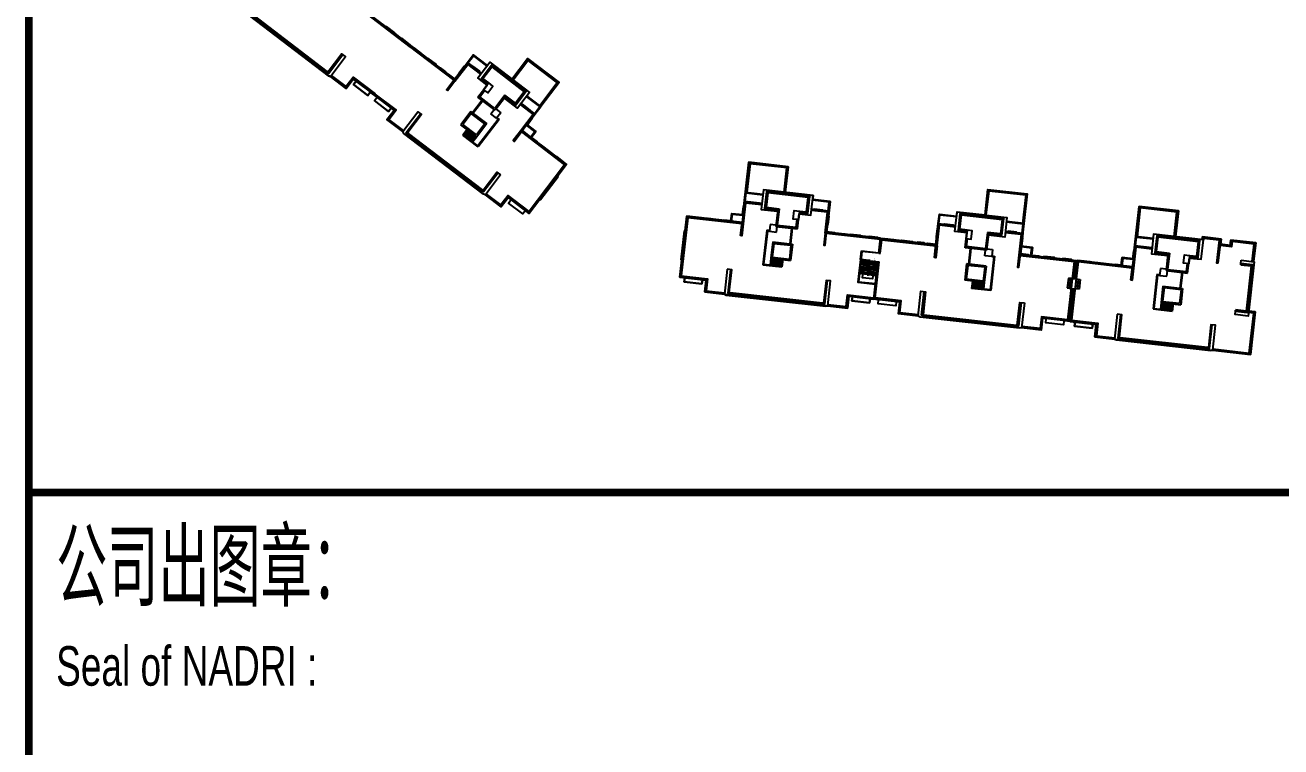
# Model space of a CAD drawing. Extents: x -59851 to 653804, y -249523 to 437614.
# Drawn here: x 21426 to 27143, y 212719 to 216004 of the extents above; entities that cross this region are included whole.
import ezdxf
from ezdxf.enums import TextEntityAlignment as Align

# ---------------------------------------------------------------- set-up
doc = ezdxf.new("R2010")
doc.units = 0
doc.header["$LTSCALE"] = 1000
doc.header["$MEASUREMENT"] = 0
for name, color, linetype in [('2015G34小桃园地块总图20160503$0$16.04.01 1#2#更新屋顶平面_t3$0$ROOF', 4, 'Continuous'), ('LABEL_FIXBOX_PM', 7, 'Continuous'), ('LABEL_FIXTXT_PM', 3, 'Continuous'), ('LABEL_TXT_PM', 1, 'Continuous')]:
    doc.layers.add(name, color=color, linetype=linetype)
doc.styles.add('2015G34小桃园地块总图20160503$0$16.04.01 1#2#更新屋顶平面_t3$0$HB-NORM-35M', font='', dxfattribs={"width": 0.8})
doc.styles.add('LABEL_FIXTXT_PM', font='pm_njadri_r.shx', dxfattribs={"width": 0.7, "bigfont": 'pm_njadri_hztxt.shx'})
doc.styles.add('LABEL_TXT_PM', font='pm_njadri_romans1.shx', dxfattribs={"width": 0.7, "bigfont": 'pm_njadri_hztxt.shx'})
doc.styles.get('2015G34小桃园地块总图20160503$0$16.04.01 1#2#更新屋顶平面_t3$0$HB-NORM-35M').set_extended_font_data('SimSun')

# ---------------------------------------------------------------- blocks, each defined once
blk = doc.blocks.new('PMSheet_A1_20150113_5-3892016032414355901')
at = {"layer": 'LABEL_FIXBOX_PM', "const_width": 0.35}
for points in [[(751, 10), (751, 584)], [(751, 377), (831, 377)]]:
    blk.add_lwpolyline(points, dxfattribs=at)
at = {"layer": 'LABEL_FIXTXT_PM', "style": 'LABEL_FIXTXT_PM', "width": 0.7}
for s, height, p in [('公司出图章：', 3.5, (752.239, 371.802)), ('Seal of NADRI :', 1.8, (752.239, 368.206))]:
    blk.add_text(s, height=height, dxfattribs=at).set_placement(p)
at = {"layer": 'LABEL_TXT_PM', "style": 'LABEL_TXT_PM'}
for tag, height, width, p in [('修改图应说明理由', 4.5, 0.7, (788.353, 468.8)), ('出图章签名', 4.5, 0.7, (759.458, 338.088)), ('建设单位_U01', 4.5, 0.7, (800.9, 212.141)), ('建设单位', 4.5, 0.7, (800.9, 210.197)), ('建设单位_D01', 4.5, 0.7, (800.9, 207.403)), ('项目名称_U01', 4.5, 0.7, (800.9, 200.423)), ('项目名称', 4.5, 0.7, (800.9, 198.194)), ('项目名称_D01', 4.5, 0.7, (800.9, 195.297)), ('设计编号', 4.5, 0.6, (780.758, 187.897)), ('分项号', 4.5, 0.6, (820.258, 187.997)), ('项目经理签名', 4.5, 0.7, (810.177, 172.265)), ('项目经理', 4.5, 0.7, (780.258, 171.997)), ('审定', 4.5, 0.7, (780.258, 163.897)), ('审定签名', 4.5, 0.7, (810.177, 164.165)), ('审核签名', 4.5, 0.7, (810.177, 156.265)), ('审核', 4.5, 0.7, (780.258, 155.997)), ('项目负责签名', 4.5, 0.7, (810.177, 148.265)), ('项目负责', 4.5, 0.7, (780.258, 147.997)), ('专业负责签名', 4.5, 0.7, (810.177, 140.265)), ('专业负责', 4.5, 0.7, (780.258, 139.997)), ('校对', 4.5, 0.7, (780.258, 131.897)), ('校对签名', 4.5, 0.7, (810.177, 132.165)), ('设计签名', 4.5, 0.7, (810.177, 124.265)), ('设计', 4.5, 0.7, (780.258, 123.997)), ('绘制', 4.5, 0.7, (780.258, 115.897)), ('绘制签名', 4.5, 0.7, (810.177, 116.165)), ('方案_01', 4.5, 0.7, (780.258, 95.897)), ('方案_01签名', 4.5, 0.7, (810.177, 96.165)), ('方案_02', 4.5, 0.7, (780.258, 87.897)), ('方案_02签名', 4.5, 0.7, (810.177, 88.165)), ('方案_03', 4.5, 0.7, (780.286, 79.897)), ('方案_03签名', 4.5, 0.7, (810.205, 80.165)), ('方案_04', 4.5, 0.7, (780.258, 71.897)), ('方案_04签名', 4.5, 0.7, (810.177, 72.165)), ('图名_U02', 4.5, 0.7, (790.5, 60.2)), ('图名_U01', 4.5, 0.7, (790.5, 54.2)), ('图名', 4.5, 0.7, (790.5, 47.955)), ('图名_D01', 4.5, 0.7, (790.5, 42.4)), ('图名_D02', 4.5, 0.7, (790.5, 37)), ('图号', 3.5, 0.7, (760.967, 20.953)), ('图档号', 3.5, 0.7, (781.1, 20.953)), ('日期', 3.5, 0.7, (801.067, 20.953)), ('版本号', 3.5, 0.7, (820.267, 20.953))]:
    blk.add_attdef(tag, text='', height=height, dxfattribs=dict(at, width=width)).set_placement(p, align=Align.CENTER)
blk = doc.blocks.new('2015G34小桃园地块总图20160503$0$16.04.01 1#2#更新屋顶平面_t3$0$A$C4C7E31FB')
at = {"layer": '2015G34小桃园地块总图20160503$0$16.04.01 1#2#更新屋顶平面_t3$0$ROOF'}
blk.add_lwpolyline([(-15653, -4402), (-15653, -5052), (-12953, -5052), (-12953, -4402)], dxfattribs=at)

msp = doc.modelspace()

# ---------------------------------------------------------------- linework, layer by layer
at = {"extrusion": (0.00536, 0.007022, 0.999961)}
for p, q in [((23488, 215676.5, -0.7), (23529.9, 215731.4, -1.4)), ((23507.1, 215661.9, -0.7), (23463.4, 215604.7, -0.1)), ((23509.5, 215660.1, -0.7), (23465.8, 215602.9, -0.1)), ((23566.7, 215616.4, -0.7), (23488, 215676.5, -0.7)), ((23612.2, 215676.1, -1.4), (23566.7, 215616.4, -0.7)), ((23456.3, 215610.2, -0.1), (23410.8, 215550.6, 0.6)), ((23457.4, 215601.8, -0.1), (23419.2, 215551.7, 0.5)), ((23527.8, 215555.6, -0.1), (23456.3, 215610.2, -0.1)), ((23519.4, 215554.4, -0.1), (23457.4, 215601.8, -0.1)), ((23546.5, 215599.8, -0.5), (23561.9, 215620.1, -0.7)), ((23572.6, 215579.9, -0.5), (23546.5, 215599.8, -0.5)), ((23570.4, 215621.2, -0.8), (23591.7, 215604.9, -0.8)), ((23591.7, 215604.9, -0.8), (23572.6, 215579.9, -0.5)), ((23482.3, 215496, 0.6), (23410.8, 215550.6, 0.6)), ((23481.2, 215504.4, 0.5), (23419.2, 215551.7, 0.5)), ((23519.4, 215554.4, -0.1), (23481.2, 215504.4, 0.5)), ((23527.8, 215555.6, -0.1), (23482.3, 215496, 0.6)), ((23579.9, 215574.3, -0.5), (23488, 215453.9, 0.8)), ((23584.1, 215574.9, -0.5), (23488.5, 215449.7, 0.8)), ((23572.7, 215579.8, -0.5), (23579.9, 215574.3, -0.5)), ((23574.5, 215582.2, -0.5), (23584.1, 215574.9, -0.5)), ((23438.9, 215529.1, 0.6), (23418.9, 215502.8, 0.8)), ((23488.5, 215449.7, 0.8), (23418.9, 215502.8, 0.8)), ((23488, 215453.9, 0.8), (23420.7, 215505.2, 0.8)), ((23445.1, 215524.3, 0.6), (23426.9, 215500.5, 0.8)), ((23451.3, 215519.6, 0.6), (23433.1, 215495.8, 0.8)), ((23457.5, 215514.9, 0.6), (23439.3, 215491, 0.8)), ((23463.7, 215510.1, 0.6), (23445.5, 215486.3, 0.8)), ((23469.9, 215505.4, 0.6), (23451.7, 215481.6, 0.8)), ((23476.1, 215500.7, 0.6), (23457.9, 215476.8, 0.8)), ((23482.3, 215496, 0.6), (23464.1, 215472.1, 0.8))]:
    msp.add_line(p, q, dxfattribs=at)
at = {"extrusion": (0.000361065, 0.001473, 0.999999)}
for p, q in [((24642.9, 215111, 0), (24646.6, 215143.8, -0.1)), ((24852.6, 215162.7, -0.2), (24844.1, 215088.2, -0.1)), ((24942.5, 215077.1, -0.1), (24950.2, 215145.6, -0.2)), ((24818.1, 215097.2, -0.1), (24814.6, 215065.9, 0)), ((24844.8, 215094.2, -0.1), (24818.1, 215097.2, -0.1)), ((24844.1, 215088.2, -0.1), (24942.5, 215077.1, -0.1)), ((24847.2, 215062.2, 0), (24850.1, 215087.5, -0.1)), ((24915.6, 215080.1, -0.1), (24907.5, 215008.6, 0)), ((24918.6, 215079.8, -0.1), (24910.5, 215008.2, 0)), ((24802.8, 215070.3, 0), (24785.1, 214913.8, 0.2)), ((24805.5, 215066.9, 0), (24788.4, 214916.4, 0.2)), ((24814.7, 215068.9, 0), (24802.8, 215070.3, 0)), ((24814.4, 215065.9, 0), (24805.5, 215066.9, 0)), ((24814.6, 215065.9, 0), (24847.2, 215062.2, 0)), ((25705.6, 214990.5, -0.2), (25713.4, 215059.1, -0.3)), ((25812.4, 215053.9, -0.4), (25804, 214979.4, -0.3)), ((24830, 215017.4, 0), (24821.6, 214942.8, 0.2)), ((24835.3, 215010.7, 0.1), (24828.2, 214948.1, 0.1)), ((24830, 215017.4, 0), (24919.5, 215007.2, 0)), ((24835.3, 215010.7, 0.1), (24912.8, 215001.9, 0)), ((24912.8, 215001.9, 0), (24905.7, 214939.3, 0.1)), ((24919.5, 215007.2, 0), (24911, 214932.7, 0.1)), ((25229.8, 214937.6, 0), (25234.2, 214976.4, 0)), ((25234.2, 214976.4, 0), (25313.5, 214967.4, -0.1)), ((25313.3, 214965.6, -0.1), (25319.2, 214964.9, -0.1)), ((25804, 214979.4, -0.3), (25705.6, 214990.5, -0.2)), ((25729.4, 214987.8, -0.2), (25721.3, 214916.3, -0.1)), ((25732.4, 214987.5, -0.2), (25724.3, 214916, -0.1)), ((25795.1, 214954.7, -0.2), (25798, 214980.1, -0.3)), ((25804.6, 214985.4, -0.3), (25831.3, 214982.3, -0.3)), ((25831.3, 214982.3, -0.3), (25827.8, 214951, -0.2)), ((24785.1, 214913.8, 0.2), (24872.1, 214903.9, 0.2)), ((24788.4, 214916.4, 0.2), (24872.5, 214906.9, 0.2)), ((24821.6, 214942.8, 0.2), (24818.2, 214913, 0.2)), ((24821.6, 214942.8, 0.2), (24911, 214932.7, 0.1)), ((24829.3, 214942, 0.2), (24826, 214912.1, 0.2)), ((24828.2, 214948.1, 0.1), (24905.7, 214939.3, 0.1)), ((24837.1, 214941.1, 0.2), (24833.7, 214911.3, 0.2)), ((24844.8, 214940.2, 0.2), (24841.5, 214910.4, 0.2)), ((24852.6, 214939.3, 0.2), (24849.2, 214909.5, 0.2)), ((24860.3, 214938.4, 0.1), (24857, 214908.6, 0.2)), ((24868.1, 214937.6, 0.1), (24864.7, 214907.8, 0.2)), ((24875.8, 214936.7, 0.1), (24872.1, 214903.9, 0.2)), ((25264.2, 214908.3, 0), (25228.8, 214912.4, 0.1)), ((25265.1, 214916.1, 0), (25229.6, 214920.1, 0)), ((25266, 214923.8, 0), (25230.5, 214927.9, 0)), ((25266.9, 214931.6, 0), (25231.4, 214935.6, 0)), ((25267.1, 214933.4, 0), (25231.6, 214937.4, 0)), ((25264.2, 214907.7, 0), (25259.6, 214867.8, 0.1)), ((25266, 214908.2, 0), (25261.6, 214869.4, 0.1)), ((25266.9, 214931.6, 0), (25264.2, 214907.7, 0)), ((25264.6, 214869.1, 0.1), (25271.6, 214931.1, 0)), ((25268.7, 214931.4, 0), (25266, 214908.2, 0)), ((25266.2, 214867.1, 0.1), (25273.6, 214932.6, 0)), ((25266.9, 214931.6, 0), (25271.6, 214931.1, 0)), ((25273.6, 214932.6, 0), (25267.1, 214933.4, 0)), ((25270.8, 214907.6, 0), (25306.3, 214903.6, 0)), ((25271.7, 214915.4, 0), (25307.1, 214911.3, 0)), ((25272.5, 214923.1, 0), (25308, 214919.1, 0)), ((25273.4, 214930.9, 0), (25308.9, 214926.8, 0)), ((25308.9, 214926.8, 0), (25314.8, 214926.2, 0)), ((25712.4, 214917.3, -0.1), (25703.9, 214842.8, 0)), ((25717.7, 214910.7, -0.1), (25710.6, 214848.1, 0)), ((25801.8, 214907.2, -0.1), (25712.4, 214917.3, -0.1)), ((25795.2, 214901.9, -0.1), (25717.7, 214910.7, -0.1)), ((25801.8, 214907.2, -0.1), (25793.4, 214832.7, 0)), ((25827.8, 214951, -0.2), (25795.1, 214954.7, -0.2)), ((25836.9, 214950, -0.2), (25819.8, 214799.5, 0)), ((25840.2, 214952.6, -0.2), (25822.4, 214796.1, 0)), ((25827.9, 214951, -0.2), (25836.9, 214950, -0.2)), ((25828.2, 214954, -0.2), (25840.2, 214952.6, -0.2)), ((26629.2, 214961.3, -0.5), (26620.7, 214886.8, -0.4)), ((26719.1, 214875.6, -0.4), (26726.9, 214944.2, -0.5)), ((26960.4, 214913.2, -0.6), (26961.1, 214919.2, -0.6)), ((25259.8, 214869.6, 0.1), (25224.4, 214873.6, 0.1)), ((25260.7, 214877.3, 0.1), (25225.2, 214881.4, 0.1)), ((25261.6, 214885.1, 0.1), (25226.1, 214889.1, 0.1)), ((25262.5, 214892.8, 0.1), (25227, 214896.9, 0.1)), ((25263.3, 214900.6, 0.1), (25227.9, 214904.6, 0.1)), ((25259.6, 214867.8, 0.1), (25266.2, 214867.1, 0.1)), ((25264.6, 214869.1, 0.1), (25261.6, 214869.4, 0.1)), ((25266.4, 214868.9, 0.1), (25301.9, 214864.8, 0.1)), ((25267.3, 214876.6, 0.1), (25302.7, 214872.6, 0.1)), ((25268.1, 214884.4, 0.1), (25303.6, 214880.3, 0.1)), ((25269, 214892.1, 0.1), (25304.5, 214888.1, 0.1)), ((25269.9, 214899.9, 0.1), (25305.4, 214895.8, 0.1)), ((25788.1, 214839.3, 0), (25710.6, 214848.1, 0)), ((25795.2, 214901.9, -0.1), (25788.1, 214839.3, 0)), ((26176, 214852.7, -0.2), (26171, 214808, -0.1)), ((26193.9, 214850.6, -0.2), (26176, 214852.7, -0.2)), ((26185, 214851.7, -0.2), (26179.9, 214806.9, -0.1)), ((26193.9, 214850.6, -0.2), (26188.9, 214805.9, -0.1)), ((26193.9, 214850.6, -0.2), (26211.8, 214848.6, -0.2)), ((26211.8, 214848.6, -0.2), (26206.7, 214803.9, -0.1)), ((26211.8, 214848.6, -0.2), (26229.7, 214846.6, -0.2)), ((26579.4, 214868.8, -0.4), (26561.7, 214712.3, -0.1)), ((26582.1, 214865.5, -0.4), (26565, 214715, -0.1)), ((26591.4, 214867.5, -0.4), (26579.4, 214868.8, -0.4)), ((26591, 214864.5, -0.4), (26582.1, 214865.5, -0.4)), ((26594.7, 214895.8, -0.4), (26591.2, 214864.5, -0.4)), ((26591.2, 214864.5, -0.4), (26623.8, 214860.8, -0.4)), ((26621.4, 214892.7, -0.4), (26594.7, 214895.8, -0.4)), ((26620.7, 214886.8, -0.4), (26719.1, 214875.6, -0.4)), ((26623.8, 214860.8, -0.4), (26626.7, 214886.1, -0.4)), ((26692.3, 214878.7, -0.4), (26684.2, 214807.1, -0.3)), ((26695.2, 214878.3, -0.4), (26687.1, 214806.8, -0.3)), ((25793.4, 214832.7, 0), (25703.9, 214842.8, 0)), ((25739.1, 214838.8, 0), (25735.4, 214806, 0)), ((25822.4, 214796.1, 0), (25735.4, 214806, 0)), ((25819.8, 214799.5, 0), (25735.7, 214809, 0)), ((25746.9, 214837.9, 0), (25743.5, 214808.1, 0)), ((25754.6, 214837, 0), (25751.2, 214807.2, 0)), ((25762.4, 214836.2, 0), (25759, 214806.4, 0)), ((25770.1, 214835.3, 0), (25766.7, 214805.5, 0)), ((25777.9, 214834.4, 0), (25774.5, 214804.6, 0)), ((25785.6, 214833.5, 0), (25782.2, 214803.7, 0)), ((25793.4, 214832.7, 0), (25790, 214802.8, 0)), ((26171, 214808, -0.1), (26188.9, 214805.9, -0.1)), ((26188.9, 214805.9, -0.1), (26206.7, 214803.9, -0.1)), ((26224.6, 214801.9, -0.1), (26206.7, 214803.9, -0.1)), ((26220.8, 214847.6, -0.2), (26215.7, 214802.9, -0.1)), ((26229.7, 214846.6, -0.2), (26224.6, 214801.9, -0.1)), ((26606.6, 214815.9, -0.3), (26598.2, 214741.4, -0.2)), ((26611.9, 214809.3, -0.3), (26604.8, 214746.7, -0.2)), ((26606.6, 214815.9, -0.3), (26696.1, 214805.8, -0.3)), ((26611.9, 214809.3, -0.3), (26689.4, 214800.5, -0.3)), ((26689.4, 214800.5, -0.3), (26682.3, 214737.9, -0.2)), ((26696.1, 214805.8, -0.3), (26687.6, 214731.3, -0.2)), ((26598.2, 214741.4, -0.2), (26594.8, 214711.6, -0.1)), ((26598.2, 214741.4, -0.2), (26687.6, 214731.3, -0.2)), ((26605.9, 214740.5, -0.2), (26602.6, 214710.7, -0.1)), ((26604.8, 214746.7, -0.2), (26682.3, 214737.9, -0.2)), ((26613.7, 214739.6, -0.2), (26610.3, 214709.8, -0.1)), ((26621.5, 214738.8, -0.2), (26618.1, 214708.9, -0.1)), ((26629.2, 214737.9, -0.2), (26625.8, 214708.1, -0.1)), ((26637, 214737, -0.2), (26633.6, 214707.2, -0.2)), ((26644.7, 214736.1, -0.2), (26641.3, 214706.3, -0.2)), ((26652.5, 214735.2, -0.2), (26648.7, 214702.5, -0.1)), ((26561.7, 214712.3, -0.1), (26648.7, 214702.5, -0.1)), ((26565, 214715, -0.1), (26649.1, 214705.4, -0.2)), ((26936.4, 214701.6, -0.3), (26937.1, 214707.5, -0.3))]:
    msp.add_line(p, q, dxfattribs=at)
at = {"color": 0}
msp.add_line((29443.9, 213877.3, 0), (21443.9, 213877.3, 0), dxfattribs=at)
at = {"extrusion": (0.00536, 0.007022, 0.999961), "elevation": 1639.7}
for points in [[(23184.8, 215901.5), (22983.3, 216055.3), (23041.6, 216131.6), (22978.4, 216179.8)], [(22520.2, 216133.3), (22454.6, 216047.4), (22460, 216039.6), (22798.6, 215781.1), (22807.6, 215778), (22873.1, 215863.9)], [(23181.2, 215896.7), (22979.7, 216050.5)], [(23107.2, 215960.7), (23108.1, 215961.9), (23070, 215991), (23069.1, 215989.8)], [(23169.3, 215913.3), (23170.2, 215914.5), (23139.2, 215938.2), (23138.3, 215937)], [(23176.4, 215900.3), (23377.9, 215746.5)], [(23180.1, 215905.1), (23381.6, 215751.3), (23439.8, 215827.6), (23503, 215779.4)], [(23195.6, 215893.3), (23196.5, 215894.5), (23227.5, 215870.8), (23226.6, 215869.6)], [(23257.7, 215845.9), (23258.6, 215847.1), (23296.7, 215817.9), (23295.8, 215816.7)], [(23382.7, 215742.9), (23382.7, 215742.9), (23440.9, 215819.2), (23499.4, 215774.6)], [(23439.8, 215827.6), (23466.2, 215862.2), (23529.4, 215814)], [(23441, 215826.7), (23466.5, 215860.1), (23528.5, 215812.8)], [(23442.2, 215825.8), (23466.8, 215858), (23527.6, 215811.6)], [(23529.6, 215725.2), (23486.6, 215757.9), (23541.2, 215829.5), (23722.5, 215691.1), (23667.9, 215619.6), (23608.2, 215665.1)], [(23533.2, 215729.9), (23502.2, 215753.6), (23549.5, 215815.6), (23706.9, 215695.5), (23659.6, 215633.5), (23611.9, 215669.9)], [(23642.6, 215752.1), (23713.6, 215845.1), (23856.7, 215735.9), (23773.8, 215627.4)], [(23647.4, 215748.5), (23714.7, 215836.7), (23848.2, 215734.8), (23769.1, 215631)], [(22815.9, 215764.2), (22887.4, 215709.6), (22920.2, 215752.5), (23015.6, 215679.7)], [(22819.5, 215768.9), (22886.3, 215718), (22919, 215760.9), (23019.2, 215684.5)], [(23338.6, 215784.1), (23339.6, 215785.3), (23315.7, 215803.5), (23314.8, 215802.3)], [(23351.8, 215774.1), (23352.7, 215775.2), (23382.5, 215752.5), (23381.6, 215751.3)], [(23402.5, 215778.7), (23401.3, 215779.6), (23425, 215810.6), (23426.2, 215809.7)], [(23462.5, 215810.3), (23463.4, 215811.5), (23494.4, 215787.9), (23493.5, 215786.7)], [(23536.8, 215734.7), (23510.6, 215754.7), (23550.6, 215807.2), (23698.5, 215694.3), (23658.5, 215641.9), (23610.8, 215678.3)], [(22933.3, 215742.5), (22921.4, 215727), (22985.8, 215677.8), (22997.7, 215693.3)], [(23382.7, 215742.9), (23349.9, 215700), (23345.2, 215703.6), (23381.6, 215751.3)], [(23565.3, 215618.7), (23496.1, 215671.4), (23517.9, 215700.1)], [(23145, 215513), (23073.4, 215567.6), (23106.2, 215610.5), (23010.8, 215683.3)], [(23148.6, 215517.8), (23081.8, 215568.7), (23114.6, 215611.7), (23014.4, 215688.1)], [(23093.1, 215620.5), (23081.2, 215605), (23016.8, 215654.2), (23028.7, 215669.7)], [(23610.8, 215678.3), (23565.3, 215618.7)], [(23745.1, 215594.6), (23769.6, 215626.8), (23708.8, 215673.2)], [(23746.3, 215593.7), (23771.7, 215627.1), (23709.7, 215674.4)], [(23747.4, 215592.8), (23773.8, 215627.4), (23710.6, 215675.6)], [(23579, 215325.1), (23513.5, 215239.3), (23504.5, 215242.3), (23165.8, 215500.8), (23160.5, 215508.7), (23226, 215594.5)], [(23684.2, 215641), (23747.4, 215592.8), (23689.2, 215516.5), (23890.7, 215362.7), (23721.4, 215140.9), (23626, 215213.7), (23593.3, 215170.8), (23521.7, 215225.4)], [(23680.6, 215636.3), (23739, 215591.7), (23680.8, 215515.4)], [(23724.8, 215610.1), (23725.7, 215611.3), (23694.7, 215635), (23693.8, 215633.8)], [(23727.4, 215487.4), (23747.4, 215513.6), (23709.2, 215542.7)], [(23710.2, 215543.9), (23711.4, 215543), (23735, 215574), (23733.8, 215574.9)], [(23729.7, 215485.6), (23751.6, 215514.2), (23711, 215545.1)], [(23685.6, 215511.7), (23882.3, 215361.6), (23720.3, 215149.3), (23624.9, 215222.1), (23592.1, 215179.2), (23525.4, 215230.2)], [(23680.8, 215515.4), (23648, 215472.4), (23652.8, 215468.8), (23689.2, 215516.5)], [(23719, 215493.8), (23719.9, 215495), (23690.1, 215517.7), (23689.2, 215516.5)], [(23732.1, 215483.7), (23733, 215484.9), (23756.9, 215466.7), (23756, 215465.5)], [(23813.2, 215421.9), (23814.1, 215423), (23776, 215452.2), (23775, 215451)], [(23875.2, 215374.5), (23876.1, 215375.7), (23845.1, 215399.4), (23844.2, 215398.2)], [(23849.8, 215309), (23852.1, 215307.2), (23772.1, 215202.3), (23769.7, 215204.1)], [(23703.5, 215154.6), (23691.7, 215139.1), (23627.3, 215188.2), (23639.2, 215203.7)]]:
    msp.add_lwpolyline(points, dxfattribs=at)
for points in [[(22508.2, 216142.4), (22439.1, 216051.8), (22444.4, 216043.9), (22806.9, 215767.3), (22815.9, 215764.2), (22885, 215854.8), (22868.3, 215867.5), (22805.4, 215785.1), (22801.5, 215786.5), (22464.4, 216043.8), (22462, 216047.2), (22524.9, 216129.6)], [(23513.2, 215703.7), (23532.2, 215689.1), (23555.9, 215720.1), (23536.8, 215734.7)], [(23590.9, 215316), (23521.7, 215225.4), (23512.8, 215228.5), (23150.3, 215505.1), (23145, 215513), (23214.1, 215603.6), (23230.8, 215590.9), (23167.9, 215508.5), (23170.3, 215505), (23507.3, 215247.7), (23511.3, 215246.3), (23574.2, 215328.8)]]:
    msp.add_lwpolyline(points, close=True, dxfattribs=at)
at = {"elevation": -3.2}
for points in [[(23721.8, 215147.1), (23703.9, 215160.7), (23692.1, 215145.2), (23627.7, 215194.4), (23639.5, 215209.9), (23626.4, 215219.9), (23593.7, 215177), (23522.1, 215231.6), (23513.1, 215234.7), (23150.7, 215511.3), (23145.3, 215519.2), (23073.8, 215573.8), (23106.5, 215616.7), (23093.4, 215626.7), (23081.6, 215611.2), (23017.2, 215660.3), (23029, 215675.8), (22998, 215699.5), (22986.3, 215684.2), (22921.8, 215733.1), (22933.6, 215748.6), (22920.5, 215758.7), (22887.8, 215715.7), (22816.2, 215770.3), (22807.2, 215773.4), (22449.5, 216046.4)], [(23050.4, 216010.5), (23069.4, 215996), (23070.3, 215997.2), (23108.5, 215968.1), (23107.6, 215966.9), (23138.7, 215943.1), (23139.6, 215944.3), (23170.6, 215920.7), (23169.7, 215919.5), (23195.9, 215899.4), (23196.8, 215900.6), (23227.9, 215877), (23226.9, 215875.8), (23258, 215852), (23258.9, 215853.2), (23297.1, 215824.1), (23296.2, 215822.9), (23315.2, 215808.4), (23316.1, 215809.6), (23339.9, 215791.4), (23339, 215790.2), (23352.1, 215780.2), (23353, 215781.4), (23382.8, 215758.7), (23402.9, 215784.9), (23401.7, 215785.8), (23425.3, 215816.8), (23426.5, 215815.9), (23466.6, 215868.4), (23529.8, 215820.1), (23541.6, 215835.6), (23642.9, 215758.3), (23713.9, 215851.3), (23857, 215742.1), (23734.2, 215581.1), (23734.2, 215581.1), (23735.4, 215580.2), (23712.6, 215550.4), (23751.9, 215520.4), (23730.1, 215491.7), (23732.5, 215489.9), (23733.4, 215491.1), (23757.2, 215472.9), (23756.3, 215471.7), (23775.4, 215457.2), (23776.3, 215458.3), (23814.5, 215429.2), (23813.6, 215428), (23844.6, 215404.4), (23845.5, 215405.6), (23876.4, 215382), (23875.4, 215380.8), (23891, 215368.9), (23850.1, 215315.2), (23852.5, 215313.4), (23772.4, 215208.5), (23770, 215210.3), (23721.8, 215147.1)]]:
    msp.add_lwpolyline(points, dxfattribs=at)
at = {"elevation": 0.4}
msp.add_lwpolyline([(24407.3, 214857), (24416.2, 214936), (24413.2, 214936.3), (24428.1, 215067.5), (24431.1, 215067.1), (24438.7, 215134.2), (24458.1, 215132), (24458.2, 215133.5), (24497, 215129.1), (24496.8, 215127.6), (24535.6, 215123.2), (24535.8, 215124.7), (24583.4, 215119.3), (24583.3, 215117.8), (24607.1, 215115.1), (24607.3, 215116.6), (24637.1, 215113.2), (24636.9, 215111.7), (24639.9, 215111.4), (24644, 215147.1), (24693.1, 215141.6), (24697.3, 215178.8), (24698.8, 215178.7), (24721.6, 215379.9), (24900.5, 215359.6), (24887.4, 215243.3), (25014, 215229), (25011.8, 215209.6), (25090.8, 215200.6), (25083.4, 215135.1), (25084.9, 215134.9), (25080.5, 215096.1), (25079, 215096.3), (25075.3, 215063.5), (25112.5, 215059.3), (25112.4, 215057.8), (25128.8, 215055.9), (25129, 215057.4), (25158.8, 215054.1), (25158.6, 215052.6), (25182.3, 215049.9), (25182.5, 215051.4), (25230.2, 215046), (25230, 215044.5), (25268.9, 215040.1), (25269, 215041.6), (25307.8, 215037.2), (25307.6, 215035.7), (25340.5, 215031.9), (25340.6, 215033.4), (25379.4, 215029), (25379.2, 215027.6), (25418.1, 215023.1), (25418.2, 215024.6), (25465.9, 215019.2), (25465.8, 215017.7), (25489.5, 215015), (25489.6, 215016.5), (25519.4, 215013.2), (25519.3, 215011.7), (25535.7, 215009.8), (25535.9, 215011.3), (25573.1, 215007.1), (25576.8, 215039.9), (25575.3, 215040), (25579.7, 215078.8), (25581.2, 215078.6), (25588.7, 215144.2), (25667.6, 215135.2), (25669.8, 215154.6), (25796.5, 215140.3), (25809.7, 215256.5), (25988.6, 215236.2), (25965.8, 215035), (25965.8, 215035), (25967.3, 215034.8), (25963.1, 214997.6), (26012.2, 214992), (26008.1, 214956.2), (26011.1, 214955.9), (26011.3, 214957.4), (26041.1, 214954), (26040.9, 214952.5), (26064.8, 214949.8), (26065, 214951.3), (26112.6, 214945.9), (26112.5, 214944.4), (26151.2, 214940), (26151.4, 214941.5), (26190, 214937.1), (26189.8, 214935.6), (26209.4, 214933.4), (26234.7, 214930.6), (26234.9, 214932), (26273.6, 214927.6), (26273.5, 214926.2), (26310.7, 214921.9), (26310.8, 214923.4), (26358.5, 214918), (26358.4, 214916.5), (26388.2, 214913.2), (26388.3, 214914.6), (26416.7, 214911.4), (26420.6, 214945.7), (26469.7, 214940.1), (26474, 214977.4), (26475.5, 214977.2), (26498.2, 215178.5), (26677, 215158.2), (26663.8, 215041.9), (26784.7, 215028.2), (26786.1, 215040.1), (26871, 215030.5), (26868.3, 215006.6), (26913, 215001.6), (26915.7, 215025.4), (27029, 215012.6), (27019.4, 214927.6), (27022.4, 214927.3), (26996.8, 214702.2), (27026.6, 214698.8), (27004.7, 214505.1), (26833.3, 214524.5), (26824, 214522.6), (26394.7, 214571.2), (26386.1, 214575.2), (26296.7, 214585.4), (26303.1, 214642), (26286.7, 214643.9), (26284.5, 214624.5), (26204.1, 214633.6), (26206.2, 214653), (26155.6, 214658.7), (26153.4, 214639.4), (26072.9, 214648.5), (26075.1, 214667.9), (26058.7, 214669.7), (26052.6, 214616.1), (25963.2, 214626.2), (25953.9, 214624.2), (25500.8, 214675.6), (25492.2, 214679.6), (25402.8, 214689.7), (25408.9, 214743.4), (25392.5, 214745.3), (25390.3, 214725.9), (25309.8, 214735), (25312, 214754.4), (25273.2, 214758.8), (25271.1, 214739.7), (25190.5, 214748.5), (25192.7, 214767.9), (25176.3, 214769.8), (25170.3, 214716.1), (25080.8, 214726.2), (25071.5, 214724.3), (24624.4, 214775), (24609.8, 214779.7), (24520.4, 214789.8), (24526.5, 214843.4), (24510.1, 214845.3), (24507.9, 214825.9), (24427.4, 214835.1), (24429.6, 214854.4)], close=True, dxfattribs=at)
at = {"extrusion": (0.000361065, 0.001473, 0.999999), "elevation": 325.7}
for points in [[(24887.4, 215243.1), (24900.5, 215359.3), (24721.7, 215379.6), (24706.3, 215244)], [(24881.4, 215243.8), (24893.9, 215354.1), (24727, 215373), (24712.3, 215243.3)], [(24950.2, 215145.4), (25003.9, 215139.3), (25014, 215228.7), (24787.5, 215254.4), (24777.4, 215165), (24851.9, 215156.5)], [(25796.5, 215140), (25809.7, 215256.3), (25988.6, 215236), (25973.2, 215100.4)], [(25802.5, 215139.3), (25815, 215249.6), (25981.9, 215230.7), (25967.2, 215101)], [(24780.4, 215191.8), (24701.4, 215200.8), (24690.6, 215105.4), (24438.7, 215133.9), (24407.3, 214856.7), (24526.5, 214843.2), (24520.4, 214789.5), (24609.8, 214779.4)], [(24779.7, 215185.9), (24706.7, 215194.1), (24695.9, 215098.7)], [(24701.4, 215200.8), (24706.3, 215244), (24785.3, 215235)], [(24702.9, 215200.6), (24707.6, 215242.3), (24785.1, 215233.5)], [(24704.4, 215200.4), (24708.9, 215240.7), (24785, 215232.1)], [(24729.7, 215197.6), (24729.9, 215199.1), (24768.6, 215194.7), (24768.5, 215193.2)], [(24950.9, 215151.3), (24989.7, 215147), (24998.5, 215224.5), (24801.7, 215246.8), (24792.9, 215169.3), (24852.6, 215162.5)], [(24951.6, 215157.3), (24984.4, 215153.6), (24991.8, 215219.2), (24807, 215240.1), (24799.6, 215174.5), (24859.2, 215167.8)], [(25083, 215157.5), (25087.5, 215197.8), (25011.5, 215206.4)], [(25084.4, 215157.3), (25089.2, 215199.1), (25011.7, 215207.9)], [(25085.9, 215157.2), (25090.8, 215200.4), (25011.8, 215209.4)], [(24458.1, 215131.7), (24458.2, 215133.2), (24497, 215128.8), (24496.8, 215127.4)], [(24639.9, 215111.1), (24644, 215146.9), (24694.6, 215141.2)], [(24642.9, 215110.8), (24646.6, 215143.6), (24694.3, 215138.2)], [(24694.4, 215139.7), (24692.9, 215139.8), (24697.3, 215178.6), (24698.8, 215178.4)], [(24859.2, 215167.8), (24850.7, 215093.3)], [(25068.5, 215056.5), (25068.5, 215056.5), (25079.3, 215151.9), (25006.3, 215160.2)], [(25321, 215033.9), (25075.1, 215061.8), (25085.9, 215157.2), (25006.9, 215166.1)], [(25057.6, 215160.4), (25057.8, 215161.9), (25019, 215166.3), (25018.9, 215164.8)], [(25079, 215096.1), (25080.5, 215095.9), (25084.9, 215134.6), (25083.4, 215134.8)], [(25583.8, 215100.7), (25588.7, 215144), (25667.6, 215135)], [(25585.2, 215100.6), (25590, 215142.3), (25667.5, 215133.5)], [(25586.7, 215100.4), (25591.3, 215140.6), (25667.3, 215132)], [(25713.4, 215058.9), (25659.7, 215064.9), (25669.8, 215154.4), (25896.4, 215128.7), (25886.2, 215039.3), (25811.7, 215047.7)], [(25714, 215064.8), (25675.3, 215069.2), (25684.1, 215146.7), (25880.8, 215124.4), (25872, 215046.9), (25812.4, 215053.7)], [(25714.7, 215070.8), (25681.9, 215074.5), (25689.4, 215140.1), (25874.2, 215119.1), (25866.7, 215053.5), (25807.1, 215060.3)], [(26663.8, 215041.7), (26677, 215157.9), (26498.2, 215178.2), (26482.9, 215042.6)], [(26657.9, 215042.3), (26670.4, 215152.6), (26503.4, 215171.6), (26488.9, 215041.9)], [(24689.9, 215099.4), (24444, 215127.3), (24413.9, 214862), (24533.1, 214848.5), (24527.1, 214794.8), (24610.5, 214785.4)], [(24535.6, 215123), (24535.7, 215124.4), (24583.4, 215119), (24583.3, 215117.6)], [(24636.9, 215111.5), (24637.1, 215113), (24607.3, 215116.3), (24607.1, 215114.8)], [(24653.3, 215109.6), (24653.5, 215111.1), (24690.8, 215106.9), (24690.6, 215105.4)], [(24695.9, 215098.7), (24689.8, 215045.1), (24683.8, 215045.8), (24690.6, 215105.4)], [(24850.7, 215093.3), (24937.2, 215083.5), (24941.2, 215119.2)], [(25313.3, 214965.3), (25321, 215033.9), (25572.9, 215005.3), (25583.7, 215100.7), (25662.7, 215091.8)], [(25576.8, 215039.6), (25575.3, 215039.8), (25579.7, 215078.5), (25581.2, 215078.4)], [(25578.2, 214998.7), (25578.2, 214998.7), (25589, 215094.1), (25662.1, 215085.8)], [(25612.1, 215097.5), (25612.2, 215099), (25651, 215094.6), (25650.8, 215093.1)], [(25965.3, 215057.5), (25969.9, 215097.7), (25893.9, 215106.3)], [(25966.8, 215057.3), (25971.5, 215099), (25894, 215107.8)], [(25968.3, 215057.1), (25973.2, 215100.4), (25894.2, 215109.3)], [(24431.1, 215066.9), (24428.1, 215067.2), (24413.2, 214936.1), (24416.2, 214935.7)], [(25068.5, 215056.5), (25062.4, 215002.8), (25068.4, 215002.2), (25075.1, 215061.8)], [(25320.4, 215027.9), (25074.4, 215055.8)], [(25112.4, 215057.6), (25112.5, 215059.1), (25075.3, 215063.3), (25075.1, 215061.8)], [(25128.8, 215055.7), (25129, 215057.2), (25158.8, 215053.8), (25158.6, 215052.3)], [(25230, 215044.2), (25230.2, 215045.7), (25182.5, 215051.1), (25182.3, 215049.6)], [(25307.6, 215035.4), (25307.8, 215036.9), (25269, 215041.3), (25268.9, 215039.8)], [(25319.2, 214964.7), (25326.3, 215027.3), (25572.3, 214999.4)], [(25340.4, 215031.7), (25340.6, 215033.2), (25379.4, 215028.8), (25379.2, 215027.3)], [(25418.1, 215022.9), (25418.2, 215024.4), (25465.9, 215019), (25465.8, 215017.5)], [(25798.7, 214985.8), (25712.2, 214995.6), (25716.3, 215031.4)], [(25807.1, 215060.3), (25798.7, 214985.8)], [(25888.6, 215060.1), (25961.6, 215051.8), (25950.8, 214956.5)], [(25889.3, 215066.1), (25968.3, 215057.1), (25957.5, 214961.7), (26209.4, 214933.2), (26199.9, 214849.7)], [(25940, 215060.3), (25940.1, 215061.8), (25901.4, 215066.2), (25901.2, 215064.7)], [(25961.4, 214996), (25962.9, 214995.8), (25967.3, 215034.6), (25965.8, 215034.8)], [(26478, 214999.3), (26482.9, 215042.6), (26561.9, 215033.6)], [(26479.5, 214999.2), (26484.2, 215040.9), (26561.7, 215032.1)], [(26481, 214999), (26485.6, 215039.2), (26561.6, 215030.6)], [(26726.9, 214943.9), (26780.5, 214937.9), (26790.7, 215027.3), (26564.1, 215053), (26554, 214963.5), (26628.5, 214955.1)], [(26727.5, 214949.9), (26766.3, 214945.5), (26775.1, 215023), (26578.3, 215045.3), (26569.6, 214967.8), (26629.2, 214961.1)], [(26728.2, 214955.9), (26761, 214952.2), (26768.4, 215017.7), (26583.6, 215038.7), (26576.2, 214973.1), (26635.8, 214966.3)], [(26858.5, 214920), (26871, 215030.3), (26786.1, 215039.9), (26784.7, 215028)], [(26858.5, 214920), (26852.5, 214920.6), (26864.4, 215025), (26791.3, 215033.3), (26790.7, 215027.3)], [(27019.4, 214927.4), (27029, 215012.3), (26915.7, 215025.2), (26913, 215001.3), (26868.3, 215006.4), (26868.6, 215008.8)], [(25313.3, 214965.3), (25235.8, 214974.1), (25224.4, 214873.4), (25220.1, 214836.1), (25297.6, 214827.3), (25308.9, 214926.6)], [(25519.3, 215011.4), (25519.4, 215012.9), (25489.6, 215016.3), (25489.5, 215014.8)], [(25535.7, 215009.6), (25535.9, 215011.1), (25573.1, 215006.8), (25572.9, 215005.3)], [(25578.2, 214998.7), (25572.1, 214945), (25566.2, 214945.7), (25572.9, 215005.3)], [(25950.8, 214956.5), (25944.7, 214902.8), (25950.7, 214902.1), (25957.5, 214961.7)], [(25994.7, 214957.5), (25994.9, 214959), (25957.6, 214963.2), (25957.5, 214961.7)], [(26005.2, 214956.3), (26008.9, 214989.1), (25961.2, 214994.5)], [(26008.1, 214956), (26012.2, 214991.8), (25961.5, 214997.5)], [(26557, 214990.4), (26478, 214999.3), (26460.4, 214844.3), (26466.4, 214843.7)], [(26556.3, 214984.4), (26483.3, 214992.7), (26466.4, 214843.7)], [(26471.1, 214938.2), (26469.6, 214938.4), (26474, 214977.1), (26475.5, 214977)], [(26471.1, 214938.2), (26469.6, 214938.4), (26474, 214977.1), (26475.5, 214977)], [(26556.3, 214984.4), (26483.3, 214992.7), (26472.5, 214897.3)], [(26501.8, 214996.6), (26502, 214998.1), (26540.8, 214993.7), (26540.6, 214992.2)], [(26501.8, 214996.6), (26502, 214998.1), (26540.8, 214993.7), (26540.6, 214992.2)], [(26635.8, 214966.3), (26627.4, 214891.8)], [(27013.4, 214928.1), (27022.4, 215007.1), (26921, 215018.5), (26918.3, 214994.7), (26867.6, 215000.4)], [(25229.8, 214937.4), (25222.6, 214873.6), (25218.1, 214834.5), (25297.4, 214825.5)], [(25293.1, 214932.3), (25283.6, 214848.5), (25238.6, 214853.6), (25246.6, 214924.6), (25247.6, 214933.5)], [(25492.2, 214679.4), (25402.8, 214689.5), (25408.9, 214743.2), (25289.6, 214756.7), (25308.9, 214926.6)], [(25492.9, 214685.3), (25409.4, 214694.8), (25415.5, 214748.4), (25296.3, 214762), (25314.8, 214925.9)], [(25956.8, 214955.8), (26202.7, 214927.9), (26172.6, 214662.6), (26053.4, 214676.1), (26047.3, 214622.5), (25963.9, 214631.9)], [(26011.1, 214955.7), (26011.3, 214957.1), (26041.1, 214953.8), (26040.9, 214952.3)], [(26112.5, 214944.2), (26112.6, 214945.7), (26065, 214951.1), (26064.8, 214949.6)], [(26190, 214935.4), (26190.2, 214936.9), (26151.4, 214941.3), (26151.2, 214939.8)], [(26468.6, 214916.1), (26467.2, 214903.9), (26215.3, 214932.5), (26205.9, 214849)], [(26466.5, 214898), (26220.6, 214925.9), (26209.1, 214824.5)], [(26234.7, 214930.3), (26234.9, 214931.8), (26273.6, 214927.4), (26273.4, 214925.9)], [(26234.7, 214930.3), (26234.9, 214931.8), (26273.6, 214927.4), (26273.5, 214925.9)], [(26310.7, 214921.7), (26310.8, 214923.2), (26358.5, 214917.8), (26358.4, 214916.3)], [(26310.7, 214921.7), (26310.8, 214923.2), (26358.5, 214917.8), (26358.4, 214916.3)], [(26418, 214909.5), (26418.1, 214911), (26388.3, 214914.4), (26388.2, 214912.9)], [(26418, 214909.5), (26418.1, 214911), (26388.3, 214914.4), (26388.2, 214912.9)], [(26471.3, 214939.7), (26420.6, 214945.5), (26416.5, 214909.7)], [(26470.9, 214936.7), (26423.2, 214942.1), (26419.5, 214909.4)], [(26428.4, 214908.3), (26428.6, 214909.8), (26467.3, 214905.4), (26467.2, 214903.9)], [(26428.4, 214908.3), (26428.6, 214909.8), (26467.3, 214905.4), (26467.2, 214903.9)], [(26627.4, 214891.8), (26713.8, 214882), (26717.9, 214917.8)], [(26960.4, 214912.9), (27008, 214907.5), (26984.7, 214701.9), (26937.1, 214707.3)], [(24429.6, 214854.2), (24427.4, 214834.8), (24507.9, 214825.7), (24510.1, 214845.1)], [(24637.6, 214891), (24625.4, 214783.7), (24634, 214779.7), (25057.3, 214731.7), (25066.6, 214733.7), (25078.8, 214841)], [(26472.5, 214897.3), (26466.4, 214843.7), (26460.4, 214844.3), (26467.2, 214903.9)], [(25961.1, 214740.9), (25948.9, 214633.6), (25939.7, 214631.6), (25516.4, 214679.6), (25507.8, 214683.6), (25519.9, 214790.9)], [(26194.8, 214805), (26177.9, 214656), (26058.7, 214669.5), (26052.6, 214615.8), (25963.2, 214626)], [(26200.8, 214804.3), (26183.9, 214655.3), (26303.1, 214641.8), (26296.7, 214585.1), (26386.1, 214575)], [(26209.1, 214824.5), (26190.5, 214660.6), (26309.8, 214647), (26303.3, 214590.4), (26386.8, 214581)], [(25080.8, 214726), (25170.3, 214715.9), (25176.3, 214769.5), (25289.6, 214756.7)], [(25081.5, 214732), (25165, 214722.5), (25171.1, 214776.2), (25290.3, 214762.6)], [(25192.7, 214767.7), (25190.5, 214748.3), (25271, 214739.2), (25273.2, 214758.5)], [(25392.5, 214745), (25390.3, 214725.6), (25309.8, 214734.8), (25312, 214754.1)], [(26413.8, 214686.6), (26401.6, 214579.3), (26410.2, 214575.3), (26809.8, 214530), (26819, 214531.9), (26831.2, 214639.3)], [(26833.3, 214524.3), (27004.7, 214504.9), (27026.6, 214698.6), (26996.8, 214702)], [(26833.9, 214530.2), (26999.4, 214511.5), (27020, 214693.3), (26996.2, 214696)], [(26155.6, 214658.5), (26153.4, 214639.1), (26072.9, 214648.2), (26075.1, 214667.6)]]:
    msp.add_lwpolyline(points, dxfattribs=at)
for points in [[(24947.2, 215118.6), (24923.4, 215121.3), (24927.8, 215160), (24951.6, 215157.3)], [(25710.3, 215032), (25734.2, 215029.3), (25738.6, 215068.1), (25714.7, 215070.8)], [(26723.8, 214917.1), (26700, 214919.8), (26704.4, 214958.6), (26728.2, 214955.9)], [(26962.7, 214933.8), (27022.4, 214927.1), (26994.3, 214679.6), (26934.7, 214686.4), (26936.4, 214701.3), (26990, 214695.2), (27014.7, 214912.8), (26961.1, 214918.9)], [(24622.7, 214892.7), (24609.8, 214779.4), (24618.5, 214775.4), (25071.5, 214724), (25080.8, 214726), (25093.7, 214839.3), (25072.8, 214841.6), (25061.1, 214738.6), (25057, 214737.8), (24635.7, 214785.5), (24631.9, 214787.3), (24643.6, 214890.3)], [(25976, 214739.2), (25963.2, 214626), (25953.9, 214624), (25500.8, 214675.4), (25492.2, 214679.4), (25505, 214792.6), (25525.9, 214790.3), (25514.2, 214687.3), (25518, 214685.5), (25939.4, 214637.7), (25943.5, 214638.6), (25955.2, 214741.6)], [(26398.9, 214688.3), (26386.1, 214575), (26394.7, 214571), (26824, 214522.3), (26833.3, 214524.3), (26846.1, 214637.6), (26825.2, 214639.9), (26813.6, 214536.9), (26809.5, 214536), (26411.9, 214581.1), (26408.1, 214582.9), (26419.8, 214685.9)]]:
    msp.add_lwpolyline(points, close=True, dxfattribs=at)

# ---------------------------------------------------------------- block references
at = {"xscale": 100, "yscale": 100, "zscale": 100}
msp.add_blockref('PMSheet_A1_20150113_5-3892016032414355901', (-53656.1, 176177.3), dxfattribs=at)
at = {"extrusion": (0.000361065, 0.001473, 0.999999), "xscale": 0.03000000000104157, "yscale": 0.02999999999491648, "zscale": 0.03000000000104157, "rotation": 353.5312565462548}
msp.add_blockref('2015G34小桃园地块总图20160503$0$16.04.01 1#2#更新屋顶平面_t3$0$A$C4C7E31FB', (26687.7, 214731.1, 325.7), dxfattribs=at)

# ---------------------------------------------------------------- texts
at = {"extrusion": (0.000361065, 0.001473, 0.999999), "style": '2015G34小桃园地块总图20160503$0$16.04.01 1#2#更新屋顶平面_t3$0$HB-NORM-35M', "width": 0.8}
msp.add_text('下', height=6, rotation=173.5313, dxfattribs=at).set_placement((25298.1, 214940.7, 325.7))

doc.saveas('drawing.dxf')
